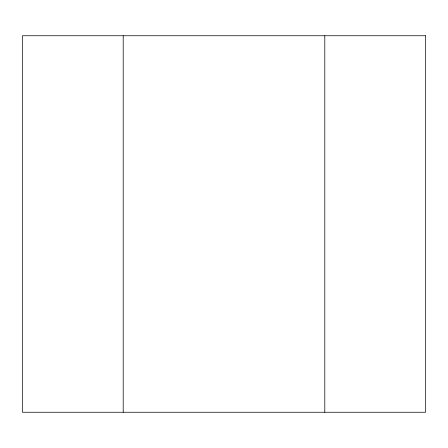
<?xml version="1.0" encoding="UTF-8"?>
<svg xmlns="http://www.w3.org/2000/svg" width="448" height="448" viewBox="0 0 448 448"><rect width="100%" height="100%" fill="white"/><g stroke="black" fill="none" stroke-linecap="round" stroke-linejoin="round"><path stroke-width="0.67" d="M324.8 35.745L324.8 412.255M123.2 35.745L123.2 412.255M425.6 35.745L22.4 35.745L22.4 412.255L425.6 412.255L425.6 35.745"/></g></svg>
